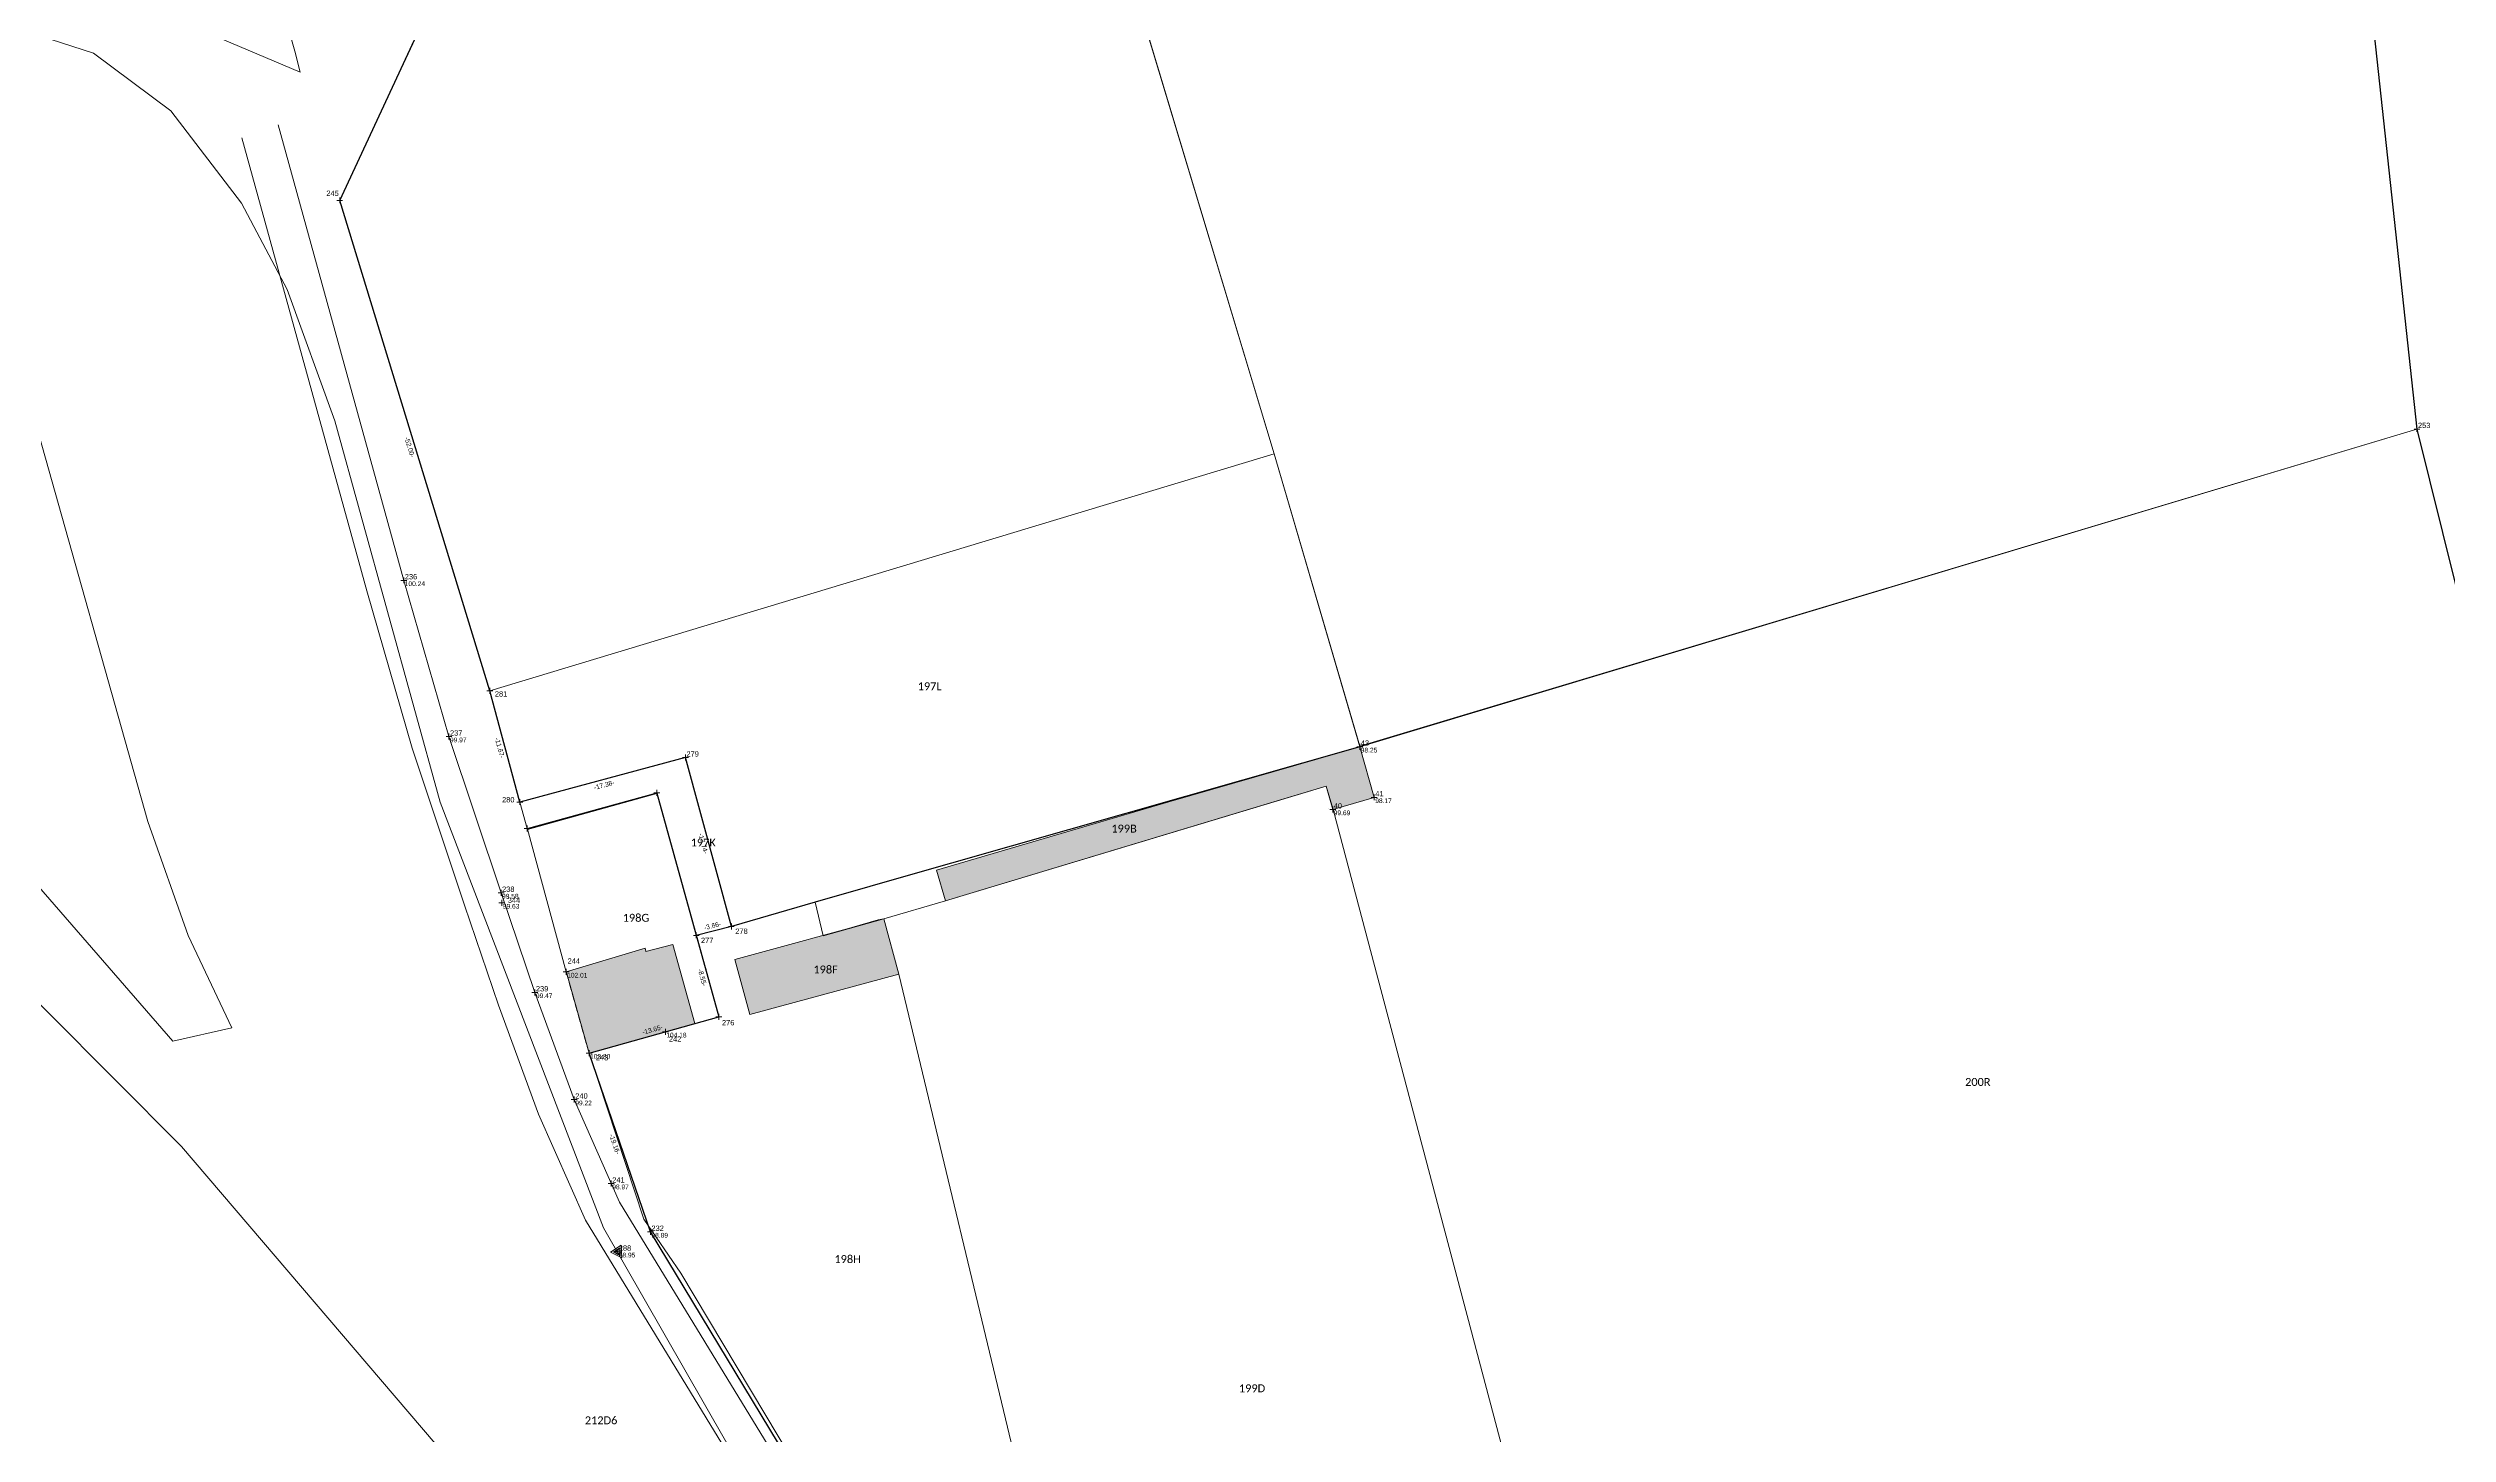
# Model space of a CAD drawing. Header units: metres. Extents: x 113120 to 240396, y 120329 to 242116.
# Drawn here: x 120070.1 to 120313.4, y 121110.9 to 121251.4 of the extents above; entities that cross this region are included whole.
import ezdxf
from ezdxf.enums import TextEntityAlignment as Align

# ---------------------------------------------------------------- set-up
doc = ezdxf.new("R2010")
doc.units = ezdxf.units.M
doc.header["$LTSCALE"] = 3
doc.header["$PDMODE"] = 2
doc.header["$PDSIZE"] = 0.3
doc.linetypes.add('HIDDEN', pattern=[0.375, 0.25, -0.125])
doc.layers.get('0').update_dxf_attribs({"lineweight": 0})
for name, color, linetype, lineweight in [('Batiment', 4, 'Continuous', 0), ('Bpn_CaPa', 78, 'Continuous', 0), ('Bpn_ReBu', 4, 'Continuous', 0), ('Bpt_CaNu', 7, 'Continuous', 0), ('Bpt_PrSt', 7, 'Continuous', 0), ('cadastre', 98, 'HIDDEN', 0), ('Cotation Linéaire', 6, 'Continuous', 0), ('Hachure batiment', 11, 'Continuous', 0), ('Hachure bâtiment', 11, 'Continuous', 0), ('Limite de propriété', 5, 'Continuous', 30), ('Route', 1, 'Continuous', 0), ('station', 30, 'Continuous', 0), ('TopoAlt', 30, 'Continuous', 0), ('TOPOJIS', 5, 'Continuous', 0), ('TopoMat', 5, 'Continuous', 0)]:
    doc.layers.add(name, color=color, linetype=linetype, lineweight=lineweight)
doc.styles.add('Legend', font='')
doc.styles.get("Standard").update_dxf_attribs({"font": 'arial.ttf'})
doc.styles.get('Legend').set_extended_font_data('Calibri')

# ---------------------------------------------------------------- blocks, each defined once
blk = doc.blocks.new('TCPOINT')
at = {"color": 0}
blk.add_point((0, 0), dxfattribs=at)
at = {"layer": 'TopoAlt'}
blk.add_attdef('ALT', text='', height=0.3, dxfattribs=at).set_placement((0.1, -0.1), align=Align.TOP_LEFT)
at = {"layer": 'TopoMat'}
blk.add_attdef('MAT', (0.1, 0.1), '', height=0.3, dxfattribs=at)
blk = doc.blocks.new('t001')
at = {"color": 0}
blk.add_line((0, 0), (0, 0), dxfattribs=at)
for points in [[(0.65, -0.37), (0, 0.75), (-0.65, -0.38)], [(0.39, -0.22), (0, 0.45), (-0.39, -0.23)]]:
    blk.add_lwpolyline(points, close=True, dxfattribs=at)
blk.add_circle((0, 0), 0.225, dxfattribs=at)

msp = doc.modelspace()

# ---------------------------------------------------------------- hatches: boundary and pattern name
at = {"layer": 'Hachure batiment'}
h = msp.add_hatch(color=256, dxfattribs=at)
h.dxf.hatch_style = 1
h.paths.add_polyline_path([(120199.65, 121176.6), (120200.12, 121175), (120200.35, 121174.23), (120204.52, 121175.45), (120203.05, 121180.58), (120183.69, 121175), (120160.14, 121168.08), (120161.05, 121164.97), (120194.34, 121175)])
h.paths.add_polyline_path([(120204.23, 121175.84), (120203.23, 121175.17), (120203.49, 121174.79), (120204.49, 121175.46)], flags=24)
h.paths.add_polyline_path([(120202.76, 121180.97), (120201.76, 121180.3), (120202.02, 121179.92), (120203.02, 121180.59)], flags=9)
h.paths.add_polyline_path([(120203.04, 121180.56), (120202.52, 121180.21), (120202.78, 121179.83), (120203.3, 121180.17)], flags=24)
h = msp.add_hatch(color=256, dxfattribs=at)
h.dxf.hatch_style = 1
h.paths.add_polyline_path([(120122.61, 121157.76), (120130.6, 121160.15), (120130.69, 121159.82), (120133.42, 121160.52), (120135.65, 121152.53), (120124.93, 121149.53)])
at = {"layer": 'Hachure bâtiment'}
h = msp.add_hatch(color=256, dxfattribs=at)
h.dxf.hatch_style = 1
h.paths.add_polyline_path([(120141.22, 121153.44), (120139.71, 121159.03), (120154.8, 121163.12), (120156.32, 121157.53)], flags=17)

# ---------------------------------------------------------------- linework, layer by layer
at = {"layer": 'Batiment'}
for p, q in [((120122.61, 121157.76), (120122.63, 121157.68)), ((120122.63, 121157.68), (120124.93, 121149.53))]:
    msp.add_line(p, q, dxfattribs=at)
at = {"layer": 'Batiment', "flags": 128}
for points in [[(120200.31, 121174.22), (120204.52, 121175.45), (120203.05, 121180.58)], [(120138.07, 121153.21), (120124.93, 121149.53), (120122.63, 121157.68)]]:
    msp.add_lwpolyline(points, dxfattribs=at)
at = {"layer": 'Bpn_CaPa'}
for p, q in [((120194.36, 121210.26), (120154.34, 121343.31, 99.28)), ((120154.34, 121343.31, 99.28), (120194.36, 121210.26)), ((120310.21, 121212.79), (120203.05, 121180.58, 98.25)), ((120203.05, 121180.58, 98.25), (120310.21, 121212.79)), ((120194.36, 121210.26), (120114.88, 121186.25)), ((120114.88, 121186.25), (120194.36, 121210.26)), ((120203.05, 121180.58), (120194.36, 121210.26)), ((120194.36, 121210.26), (120194.36, 121210.26)), ((120194.36, 121210.26), (120203.05, 121180.58)), ((120118.66, 121172.29), (120131.8, 121175.92)), ((120131.8, 121175.92), (120135.8, 121161.46)), ((120200.35, 121174.23), (120225.41, 121079.59)), ((120225.41, 121079.59), (120200.35, 121174.23)), ((120118.68, 121172.23), (120122.61, 121157.76)), ((120139.35, 121162.36), (120147.84, 121164.84)), ((120147.84, 121164.84), (120148.65, 121161.42)), ((120135.8, 121161.46), (120139.35, 121162.36)), ((120154.8, 121163.12), (120139.71, 121159.03)), ((120148.65, 121161.42), (120154.24, 121163.02)), ((120154.24, 121163.02), (120154.8, 121163.12)), ((120154.8, 121163.12), (120154.24, 121163.02)), ((120156.32, 121157.53), (120154.8, 121163.12)), ((120135.8, 121161.46), (120138.07, 121153.21)), ((120138.07, 121153.21), (120135.8, 121161.46)), ((120124.93, 121149.53), (120122.63, 121157.68)), ((120139.71, 121159.03), (120141.22, 121153.44)), ((120141.22, 121153.44), (120156.32, 121157.53)), ((120156.32, 121157.53), (120174.69, 121081.09)), ((120174.69, 121081.09), (120156.32, 121157.53)), ((120132.66, 121151.69), (120124.93, 121149.53)), ((120124.93, 121149.53), (120132.66, 121151.69)), ((120124.93, 121149.53), (120124.93, 121149.53)), ((120130.47, 121132.68), (120124.93, 121149.53)), ((120134.24, 121127.21), (120130.47, 121132.68)), ((120161.74, 121081.16), (120134.24, 121127.21))]:
    msp.add_line(p, q, dxfattribs=at)
for points in [[(120203.07, 121180.63), (120194.36, 121210.26), (120152.5, 121349.41), (120180.24, 121368.17), (120237.74, 121384.46), (120274.12, 121392.62), (120280.23, 121393.99), (120281.71, 121363.28), (120298.17, 121316.34), (120301.51, 121293.3), (120310.21, 121212.79), (120203.07, 121180.63)], [(120194.36, 121210.26), (120114.88, 121186.25), (120099.65, 121235.97), (120152.5, 121349.41), (120194.36, 121210.26)], [(120095.66, 121248.95), (120079.18, 121255.91), (120071.15, 121334.89), (120095.11, 121251.1), (120095.66, 121248.95)], [(119968.02, 121256.46), (119977.53, 121266.37), (120015.94, 121260.73), (120061.68, 121255.08), (120063.66, 121239.53), (120068.48, 121214.63), (120080.22, 121172.99), (120084.29, 121161.46), (120088.72, 121152.1), (120082.75, 121150.74), (120046.87, 121192.03), (120000.84, 121229.02), (119977.5, 121246.96), (119968.02, 121256.46)], [(120139.35, 121162.36), (120135.8, 121161.46), (120131.8, 121175.92), (120118.66, 121172.29), (120117.92, 121174.98), (120134.7, 121179.48), (120139.35, 121162.36)], [(120200.31, 121174.22), (120199.65, 121176.6), (120161.05, 121164.97), (120154.8, 121163.12), (120148.65, 121161.42), (120147.84, 121164.84), (120153.38, 121166.42), (120155.85, 121167.13), (120203.05, 121180.58), (120204.52, 121175.45), (120200.31, 121174.22)], [(120056.02, 121064.82), (119980.88, 121145.2), (120049.61, 121174.2), (120083.62, 121140.05), (120110.73, 121108.34), (120130.39, 121077.99), (120132.02, 121075.47), (120104.97, 121072.65), (120088.14, 121066.8), (120056.02, 121064.82)], [(120156.32, 121157.53), (120141.22, 121153.44), (120139.71, 121159.03), (120154.8, 121163.12), (120156.32, 121157.53)]]:
    msp.add_lwpolyline(points, close=True, dxfattribs=at)
for points in [[(120061.68, 121255.08), (120074.69, 121250.89), (120082.55, 121245.05), (120089.71, 121235.68), (120094.34, 121226.92), (120099.16, 121213.63), (120109.82, 121174.98), (120126.38, 121131.81), (120142.88, 121103.03), (120164.73, 121066.91), (120174.46, 121050.76), (120181.11, 121036.5), (120194.69, 120997.45), (120205.6, 120967.86), (120215.6, 120946.41)], [(120225.99, 120895.01), (120182.45, 120992.3), (120170.36, 121017.56), (120158.84, 121037.83), (120145.42, 121057.71), (120132.29, 121072.98), (120132.02, 121075.47), (120130.39, 121077.99), (120110.73, 121108.34), (120083.62, 121140.05), (120049.61, 121174.2), (120034.12, 121186.93), (120012.35, 121202.58), (119991.55, 121220.04), (119961.59, 121249.75), (119963.74, 121251.99)], [(120046.87, 121192.03), (120082.75, 121150.74), (120088.72, 121152.1), (120084.29, 121161.46), (120080.22, 121172.99), (120068.48, 121214.63)]]:
    msp.add_lwpolyline(points, dxfattribs=at)
at = {"layer": 'Bpn_ReBu'}
for p, q in [((120183.69, 121175), (120203.05, 121180.58)), ((120199.65, 121176.6), (120194.34, 121175)), ((120200.12, 121175), (120199.65, 121176.6)), ((120160.14, 121168.08), (120183.69, 121175)), ((120194.34, 121175), (120161.05, 121164.97)), ((120200.35, 121174.23), (120200.12, 121175)), ((120161.05, 121164.97), (120160.14, 121168.08)), ((120122.61, 121157.76), (120130.6, 121160.15)), ((120130.6, 121160.15), (120130.69, 121159.85)), ((120130.69, 121159.82), (120133.42, 121160.52)), ((120130.69, 121159.85), (120130.69, 121159.82)), ((120130.69, 121159.85), (120130.69, 121159.85)), ((120133.42, 121160.52), (120135.65, 121152.53)), ((120124.93, 121149.53), (120122.63, 121157.68)), ((120136.86, 121158.04), (120136.86, 121158.04)), ((120132.66, 121151.69), (120124.93, 121149.53))]:
    msp.add_line(p, q, dxfattribs=at)
msp.add_lwpolyline([(120141.22, 121153.44), (120139.71, 121159.03), (120154.8, 121163.12), (120156.32, 121157.53), (120141.22, 121153.44)], close=True, dxfattribs=at)
at = {"layer": 'Bpt_PrSt'}
for p in [(120131.8, 121175.92), (120118.66, 121172.29)]:
    msp.add_point(p, dxfattribs=at)
at = {"layer": 'cadastre'}
msp.add_line((120122.61, 121157.76), (120124.93, 121149.53), dxfattribs=at)
at = {"layer": 'Limite de propriété'}
for p, q in [((120099.65, 121235.97), (120152.5, 121349.41)), ((120301.51, 121293.3), (120310.21, 121212.79)), ((120114.88, 121186.25), (120099.65, 121235.97)), ((120114.88, 121186.25), (120099.65, 121235.97)), ((120310.21, 121212.79), (120316.67, 121186.66)), ((120117.92, 121174.98), (120114.88, 121186.25)), ((120134.7, 121179.48), (120117.92, 121174.98)), ((120139.35, 121162.36), (120134.7, 121179.48)), ((120203.05, 121180.58), (120155.85, 121167.13)), ((120203.07, 121180.63), (120203.07, 121180.63)), ((120203.07, 121180.63), (120203.07, 121180.63)), ((120118.68, 121172.23), (120131.81, 121175.88)), ((120131.81, 121175.88), (120138.07, 121153.21)), ((120199.87, 121174.33), (120199.87, 121174.33)), ((120199.87, 121174.33), (120199.87, 121174.33)), ((120155.85, 121167.13), (120153.38, 121166.42)), ((120147.84, 121164.84), (120139.35, 121162.36)), ((120153.38, 121166.42), (120147.84, 121164.84)), ((120139.35, 121162.36), (120135.79, 121161.46)), ((120124.93, 121149.53), (120138.07, 121153.21)), ((120131.15, 121131.4, 98.89), (120124.93, 121149.53)), ((120185.89, 121040.99, 100.84), (120131.15, 121131.4, 98.89))]:
    msp.add_line(p, q, dxfattribs=at)
at = {"layer": 'Route', "flags": 128}
for points in [[(120089.73, 121242.31), (120102.39, 121196.39), (120107, 121180.45), (120112.31, 121164.53), (120115.76, 121154.38), (120119.81, 121143.35), (120124.56, 121132.59), (120151, 121089.31), (120159.51, 121075)], [(120093.41, 121243.63), (120106.15, 121197.45), (120110.73, 121181.61), (120116.01, 121165.77), (120119.44, 121155.68), (120123.43, 121144.81), (120128.02, 121134.4), (120154.34, 121091.32), (120162.86, 121076.99)]]:
    msp.add_lwpolyline(points, dxfattribs=at)

# ---------------------------------------------------------------- block references
at = {"layer": 'station', "rotation": 214.0243778545051}
msp.add_blockref('t001', (120127.84, 121129.39), dxfattribs=at)
at = {"layer": 'TOPOJIS'}
ref = msp.add_blockref('TCPOINT', (120099.65, 121235.97), dxfattribs=at)
ref.add_attrib('MAT', '245', (120098.3, 121236.42), dxfattribs={"layer": 'TopoMat', "height": 0.54})
ref = msp.add_blockref('TCPOINT', (120310.21, 121212.79), dxfattribs=at)
ref.add_attrib('MAT', '253', (120310.31, 121212.89), dxfattribs={"layer": 'TopoMat', "height": 0.54})
ref = msp.add_blockref('TCPOINT', (120106.15, 121197.45, 100.24), dxfattribs=at)
ref.add_attrib('MAT', '236', (120106.25, 121197.55, 100.24), dxfattribs={"layer": 'TopoMat', "height": 0.54})
ref.add_attrib('ALT', '100.24', dxfattribs={"layer": 'TopoAlt', "height": 0.48}).set_placement((120106.25, 121197.35, 100.24), align=Align.TOP_LEFT)
ref = msp.add_blockref('TCPOINT', (120114.88, 121186.25), dxfattribs=at)
ref.add_attrib('MAT', '281', (120115.38, 121185.67), dxfattribs={"layer": 'TopoMat', "height": 0.54})
ref = msp.add_blockref('TCPOINT', (120110.73, 121181.61, 99.97), dxfattribs=at)
ref.add_attrib('MAT', '237', (120110.83, 121181.71, 99.97), dxfattribs={"layer": 'TopoMat', "height": 0.54})
ref.add_attrib('ALT', '99.97', dxfattribs={"layer": 'TopoAlt', "height": 0.48}).set_placement((120110.83, 121181.51, 99.97), align=Align.TOP_LEFT)
ref = msp.add_blockref('TCPOINT', (120203.05, 121180.58, 98.25), dxfattribs=at)
ref.add_attrib('MAT', '43', (120203.15, 121180.68, 98.25), dxfattribs={"layer": 'TopoMat', "height": 0.54})
ref.add_attrib('ALT', '98.25', dxfattribs={"layer": 'TopoAlt', "height": 0.48}).set_placement((120203.15, 121180.48, 98.25), align=Align.TOP_LEFT)
ref = msp.add_blockref('TCPOINT', (120134.7, 121179.48), dxfattribs=at)
ref.add_attrib('MAT', '279', (120134.8, 121179.58), dxfattribs={"layer": 'TopoMat', "height": 0.54})
ref = msp.add_blockref('TCPOINT', (120117.92, 121174.98), dxfattribs=at)
ref.add_attrib('MAT', '280', (120116.11, 121174.94), dxfattribs={"layer": 'TopoMat', "height": 0.54})
ref = msp.add_blockref('TCPOINT', (120200.31, 121174.22, 99.69), dxfattribs=at)
ref.add_attrib('MAT', '40', (120200.41, 121174.32, 99.69), dxfattribs={"layer": 'TopoMat', "height": 0.54})
ref.add_attrib('ALT', '99.69', dxfattribs={"layer": 'TopoAlt', "height": 0.48}).set_placement((120200.41, 121174.12, 99.69), align=Align.TOP_LEFT)
ref = msp.add_blockref('TCPOINT', (120204.52, 121175.45, 98.17), dxfattribs=at)
ref.add_attrib('MAT', '41', (120204.62, 121175.55, 98.17), dxfattribs={"layer": 'TopoMat', "height": 0.54})
ref.add_attrib('ALT', '98.17', dxfattribs={"layer": 'TopoAlt', "height": 0.48}).set_placement((120204.62, 121175.35, 98.17), align=Align.TOP_LEFT)
ref = msp.add_blockref('TCPOINT', (120116.01, 121165.77, 99.58), dxfattribs=at)
ref.add_attrib('MAT', '238', (120116.11, 121165.87, 99.58), dxfattribs={"layer": 'TopoMat', "height": 0.54})
ref.add_attrib('ALT', '99.58', dxfattribs={"layer": 'TopoAlt', "height": 0.48}).set_placement((120116.11, 121165.67, 99.58), align=Align.TOP_LEFT)
ref = msp.add_blockref('TCPOINT', (120116.09, 121164.75, 99.63), dxfattribs=at)
ref.add_attrib('MAT', '344', (120116.69, 121164.75, 99.63), dxfattribs={"layer": 'TopoMat', "height": 0.54})
ref.add_attrib('ALT', '99.63', dxfattribs={"layer": 'TopoAlt', "height": 0.48}).set_placement((120116.19, 121164.65, 99.63), align=Align.TOP_LEFT)
ref = msp.add_blockref('TCPOINT', (120135.8, 121161.46), dxfattribs=at)
ref.add_attrib('MAT', '277', (120136.27, 121160.68), dxfattribs={"layer": 'TopoMat', "height": 0.54})
ref = msp.add_blockref('TCPOINT', (120139.35, 121162.36), dxfattribs=at)
ref.add_attrib('MAT', '278', (120139.75, 121161.61), dxfattribs={"layer": 'TopoMat', "height": 0.54})
ref = msp.add_blockref('TCPOINT', (120122.61, 121157.76), dxfattribs=at)
ref.add_attrib('MAT', '244', (120122.75, 121158.59), dxfattribs={"layer": 'TopoMat', "height": 0.54})
ref.add_attrib('ALT', '102.01', dxfattribs={"layer": 'TopoAlt', "height": 0.48}).set_placement((120122.71, 121157.66), align=Align.TOP_LEFT)
ref = msp.add_blockref('TCPOINT', (120119.44, 121155.68, 99.47), dxfattribs=at)
ref.add_attrib('MAT', '239', (120119.54, 121155.78, 99.47), dxfattribs={"layer": 'TopoMat', "height": 0.54})
ref.add_attrib('ALT', '99.47', dxfattribs={"layer": 'TopoAlt', "height": 0.48}).set_placement((120119.54, 121155.58, 99.47), align=Align.TOP_LEFT)
ref = msp.add_blockref('TCPOINT', (120132.66, 121151.69, 104.18), dxfattribs=at)
ref.add_attrib('MAT', '242', (120133.02, 121150.68, 104.18), dxfattribs={"layer": 'TopoMat', "height": 0.54})
ref.add_attrib('ALT', '104.18', dxfattribs={"layer": 'TopoAlt', "height": 0.48}).set_placement((120132.76, 121151.59, 104.18), align=Align.TOP_LEFT)
ref = msp.add_blockref('TCPOINT', (120138.07, 121153.21), dxfattribs=at)
ref.add_attrib('MAT', '276', (120138.4, 121152.34), dxfattribs={"layer": 'TopoMat', "height": 0.54})
ref = msp.add_blockref('TCPOINT', (120124.93, 121149.53, 103.8), dxfattribs=at)
ref.add_attrib('MAT', '243', (120125.61, 121148.79, 103.8), dxfattribs={"layer": 'TopoMat', "height": 0.54})
ref.add_attrib('ALT', '103.80', dxfattribs={"layer": 'TopoAlt', "height": 0.48}).set_placement((120125.03, 121149.43, 103.8), align=Align.TOP_LEFT)
ref = msp.add_blockref('TCPOINT', (120123.43, 121144.81, 99.22), dxfattribs=at)
ref.add_attrib('MAT', '240', (120123.53, 121144.91, 99.22), dxfattribs={"layer": 'TopoMat', "height": 0.54})
ref.add_attrib('ALT', '99.22', dxfattribs={"layer": 'TopoAlt', "height": 0.48}).set_placement((120123.53, 121144.71, 99.22), align=Align.TOP_LEFT)
ref = msp.add_blockref('TCPOINT', (120127.18, 121136.3, 98.97), dxfattribs=at)
ref.add_attrib('MAT', '241', (120127.28, 121136.4, 98.97), dxfattribs={"layer": 'TopoMat', "height": 0.54})
ref.add_attrib('ALT', '98.97', dxfattribs={"layer": 'TopoAlt', "height": 0.48}).set_placement((120127.28, 121136.2, 98.97), align=Align.TOP_LEFT)
ref = msp.add_blockref('TCPOINT', (120127.84, 121129.39, 98.95), dxfattribs=at)
ref.add_attrib('MAT', '288', (120127.94, 121129.49, 98.95), dxfattribs={"layer": 'TopoMat', "height": 0.54})
ref.add_attrib('ALT', '98.95', dxfattribs={"layer": 'TopoAlt', "height": 0.48}).set_placement((120127.94, 121129.29, 98.95), align=Align.TOP_LEFT)
ref = msp.add_blockref('TCPOINT', (120131.15, 121131.4, 98.89), dxfattribs=at)
ref.add_attrib('MAT', '232', (120131.25, 121131.5, 98.89), dxfattribs={"layer": 'TopoMat', "height": 0.54})
ref.add_attrib('ALT', '98.89', dxfattribs={"layer": 'TopoAlt', "height": 0.48}).set_placement((120131.25, 121131.3, 98.89), align=Align.TOP_LEFT)

# ---------------------------------------------------------------- texts
at = {"layer": 'Bpt_CaNu', "char_height": 0.8, "attachment_point": 7, "style": 'Legend'}
for s, insert in [('197L', (120158.24, 121186.31)), ('199B', (120177.87, 121171.88)), ('197K', (120135.23, 121170.47)), ('198G', (120128.34, 121162.83)), ('198F', (120147.67, 121157.59)), ('200R', (120264.41, 121146.19)), ('198H', (120149.8, 121128.23)), ('199D', (120190.8, 121115.14)), ('212D6', (120124.5, 121111.89))]:
    msp.add_mtext(s, dxfattribs=dict(at, insert=insert))
at = {"layer": 'Cotation Linéaire'}
for s, rotation, p in [('-52.00-', 287.0376, (120106.98, 121211.02)), ('-11.67-', 285.0776, (120116.11, 121180.54)), ('-17.38-', 14.9911, (120126.39, 121176.94)), ('-17.74-', 285.1793, (120136.74, 121170.84)), ('-8.55-', 285.3625, (120136.65, 121157.26)), ('-19.16-', 288.9555, (120127.76, 121140.37))]:
    msp.add_text(s, height=0.48, rotation=rotation, dxfattribs=at).set_placement(p, align=Align.TOP_CENTER)
for s, rotation, p in [('-3.66-', 14.2913, (120137.5, 121162.21)), ('-13.65-', 15.6752, (120131.42, 121151.67))]:
    msp.add_text(s, height=0.48, rotation=rotation, dxfattribs=at).set_placement(p, align=Align.CENTER)

doc.saveas('drawing.dxf')
